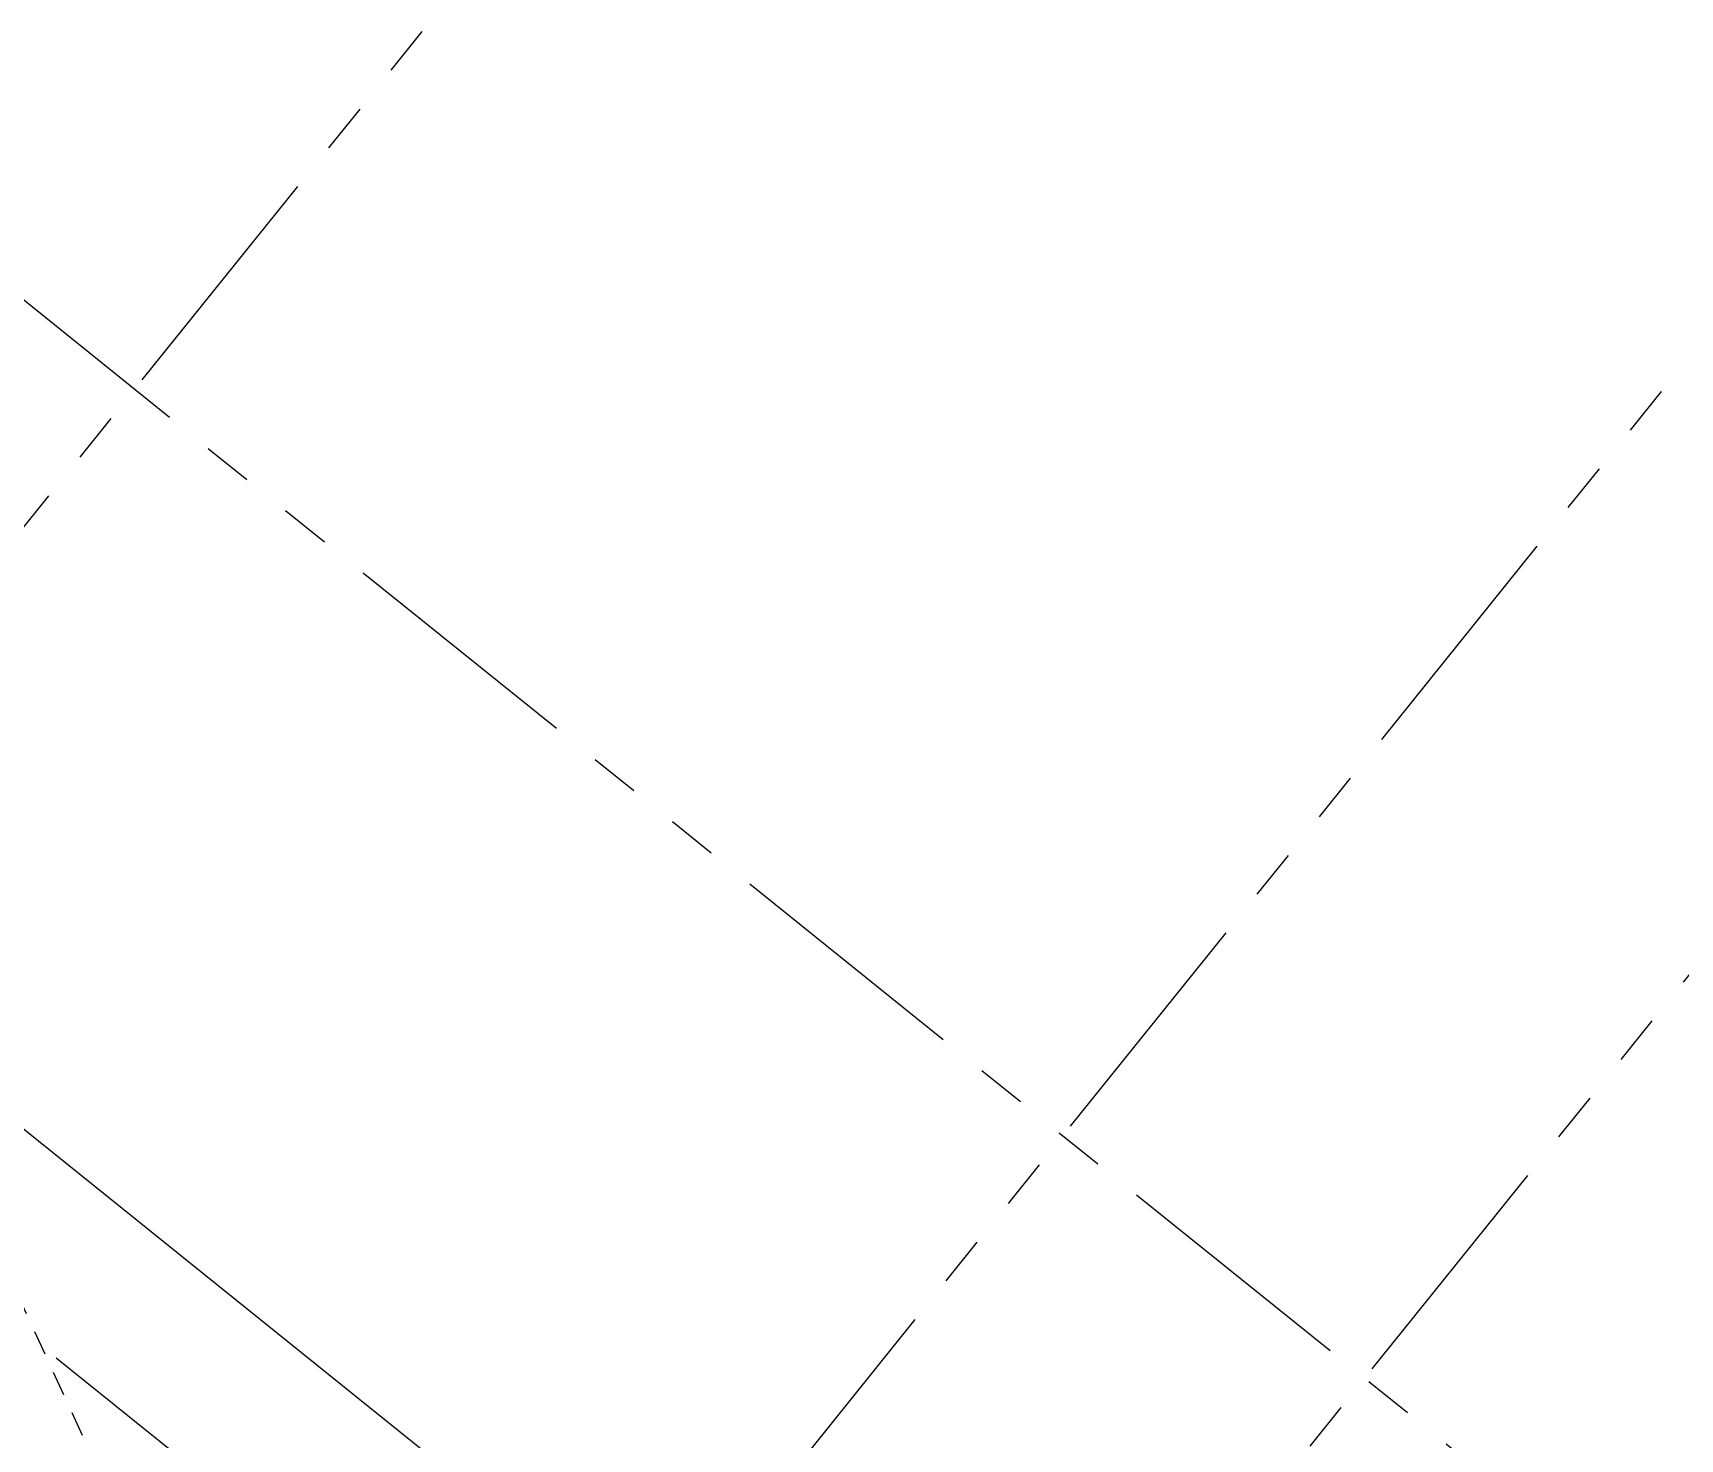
# Model space of a CAD drawing. Extents: x 453.8 to 514, y -2.6 to 70.8.
# Drawn here: x 490.64 to 498.93, y 47.48 to 54.56 of the extents above; entities that cross this region are included whole.
import ezdxf

# ---------------------------------------------------------------- set-up
doc = ezdxf.new("R2010")
doc.units = 0
doc.header["$MEASUREMENT"] = 0
doc.linetypes.add('AXIS_100$0$A-AXIS$0$PHANTOM', pattern=[2.5, 1.25, -0.25, 0.25, -0.25, 0.25, -0.25])
doc.linetypes.add('HIDDEN2', pattern=[0.1875, 0.125, -0.0625])
for name, color, linetype in [('A-PROJ1H', 9, 'HIDDEN2'), ('AXIS_100$0$A-AXIS-100', 10, 'AXIS_100$0$A-AXIS$0$PHANTOM'), ('N-PLOT', 5, 'CONTINUOUS')]:
    doc.layers.add(name, color=color, linetype=linetype)

msp = doc.modelspace()

# ---------------------------------------------------------------- linework, layer by layer
at = {"layer": 'A-PROJ1H'}
msp.add_line((492.66877, 43.61074), (489.93845, 49.5664), dxfattribs=at)
at = {"layer": 'AXIS_100$0$A-AXIS-100'}
for p, q in [((506.9119, 40.09041), (471.1226, 68.87222)), ((503.41784, 37.70317), (468.58451, 65.71618)), ((477.08843, 35.2814), (498.53983, 61.95557)), ((481.76405, 31.52127), (503.21545, 58.19543)), ((483.28362, 30.29922), (504.73502, 56.97339))]:
    msp.add_line(p, q, dxfattribs=at)
at = {"layer": 'N-PLOT'}
msp.add_line((479.7534, 57.75723), (504.69002, 37.70317), dxfattribs=at)

doc.saveas('drawing.dxf')
